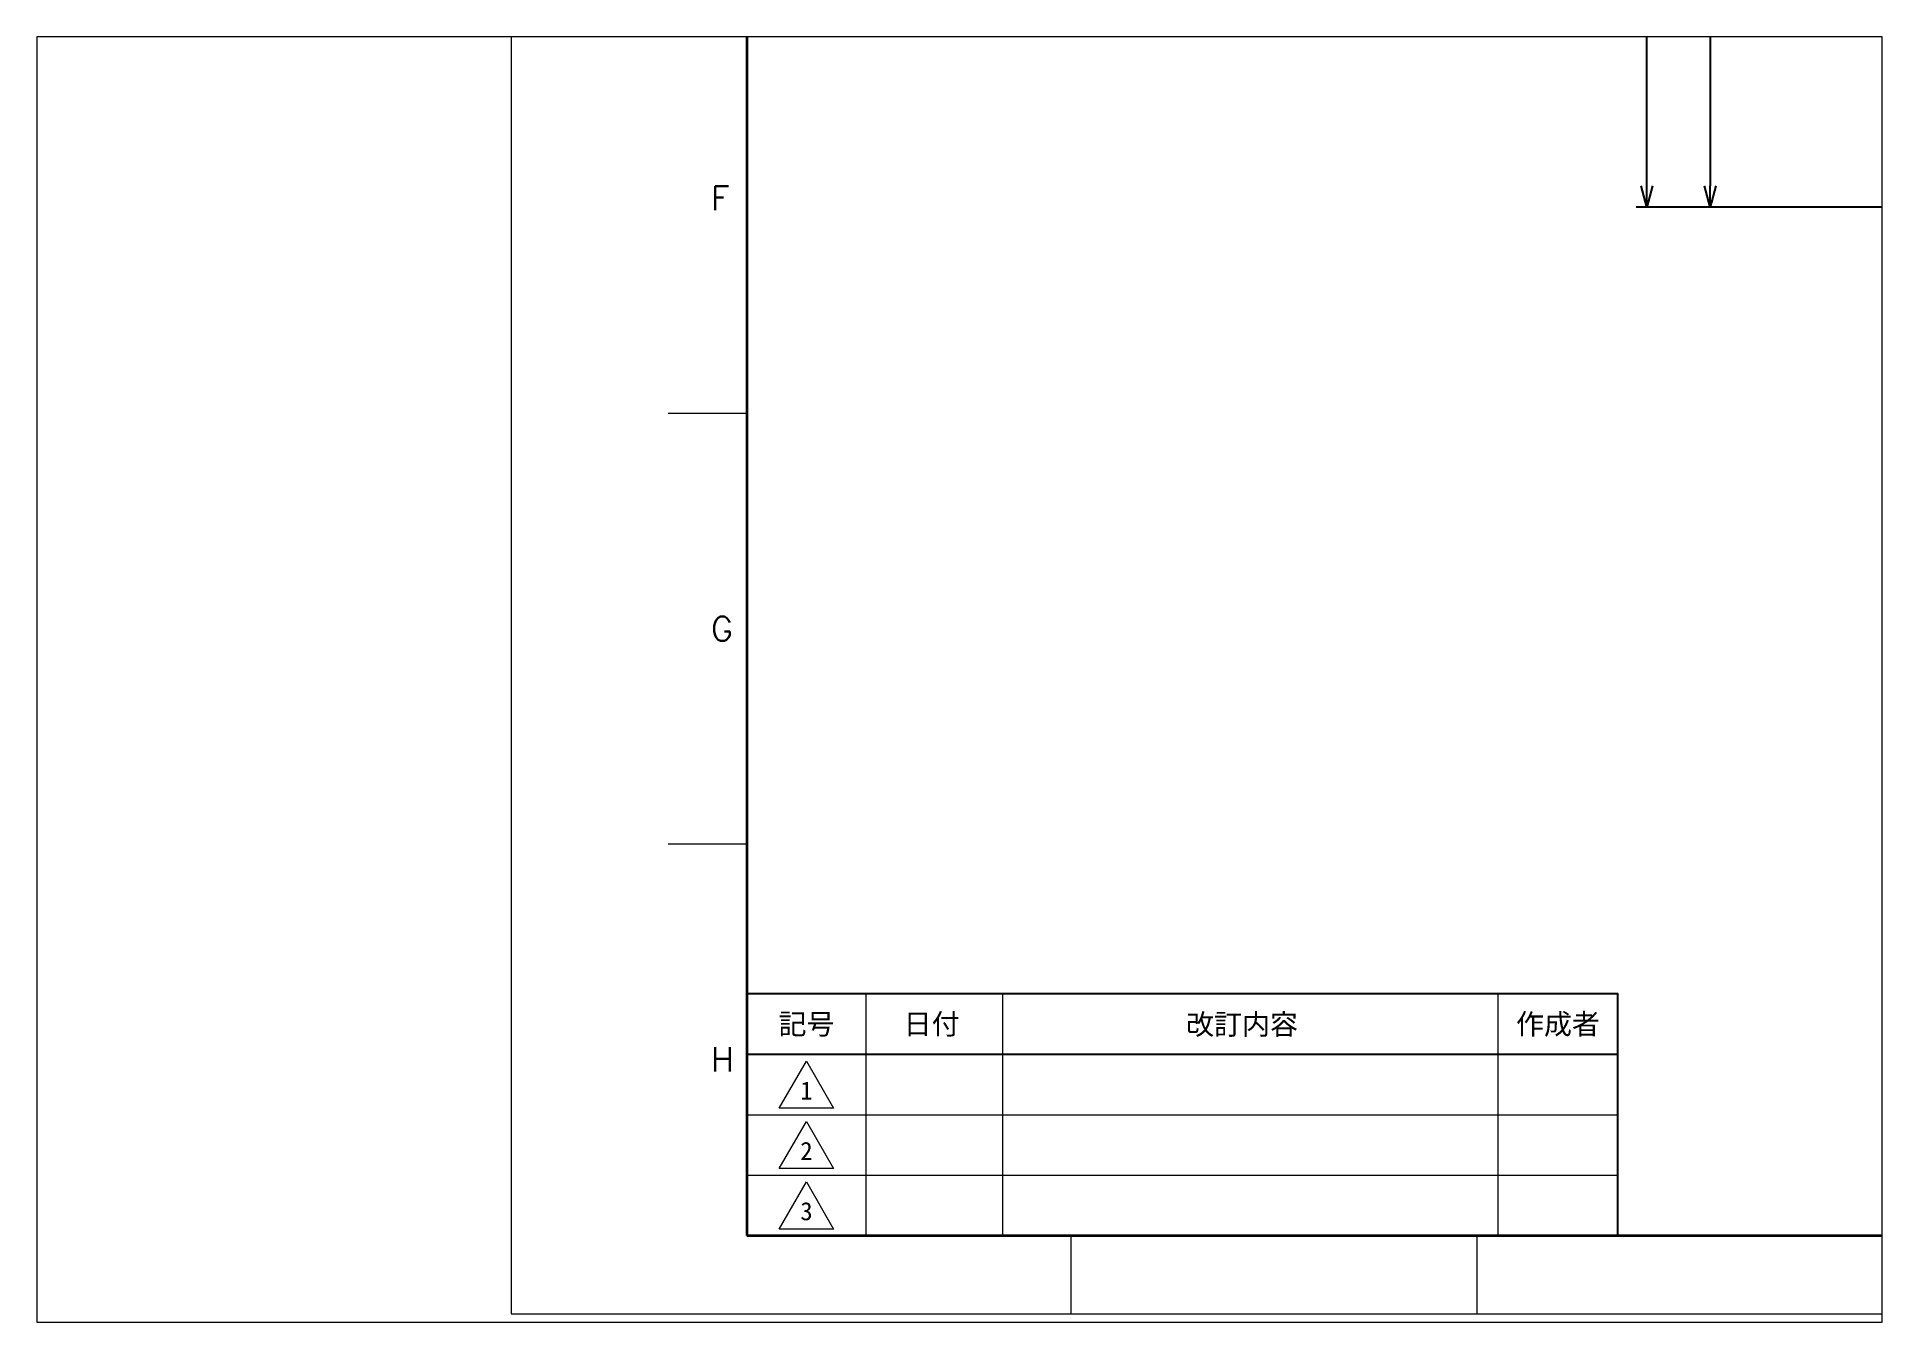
# Paper-space layout 'レイアウト1' of a CAD drawing. Header units: millimetres. Extents: x 29 to 258, y 20 to 179.
# The model-space entities are those that its viewports show. They can reach past a viewport. Long polylines and large blocks are cut down to what shows.
import ezdxf
from ezdxf import colors
from ezdxf.entities.mleader import LeaderData, LeaderLine
from ezdxf.enums import TextEntityAlignment as Align
from ezdxf.math import Vec2, Vec3

# ---------------------------------------------------------------- set-up
doc = ezdxf.new("R2010")
doc.units = ezdxf.units.MM
doc.header["$LTSCALE"] = 0.8
doc.header["$PDMODE"] = 99
doc.header["$PDSIZE"] = 1
for name, color, linetype, lineweight in [('01_NORMAL', 7, 'Continuous', 25), ('08_DIM', 3, 'Continuous', 13), ('90_FRAME', 5, 'Continuous', 35)]:
    doc.layers.add(name, color=color, linetype=linetype, lineweight=lineweight)
doc.layers.add('91_BLANK', color=5, linetype='Continuous', lineweight=0, plot=False)
doc.styles.add('KSS_TXT', font='txt.shx', dxfattribs={"bigfont": 'extfont2.shx'})
doc.styles.add('MS_G', font='MS Gothic.ttf')
doc.styles.get("Standard").update_dxf_attribs({"font": 'txt.shx', "bigfont": 'extfont2.shx'})
doc.styles.add('表題用', font='MS PGothic.ttf')
doc.dimstyles.new('KSS_DIM', dxfattribs={"dimscale": 2, "dimtxt": 3, "dimasz": 2.5, "dimexe": 1.25, "dimexo": 0.625, "dimtad": 1, "dimdsep": 46, "dimtxsty": 'KSS_TXT', "dimblk": 'OPEN30', "dimcen": 0, "dimazin": 2, "dimtfac": 0.75, "dimtmove": 0, "dimatfit": 3, "dimldrblk": 'OPEN30', "dimfxl": 1.25, "dimtolj": 1, "dimarcsym": 0})

# ---------------------------------------------------------------- blocks, each defined once
blk = doc.blocks.new('_Open30')
at = {"color": 0, "linetype": 'ByBlock', "lineweight": -2}
for p, q in [((-1, 0.268), (0, 0)), ((0, 0), (-1, -0.268)), ((0, 0), (-1, 0))]:
    blk.add_line(p, q, dxfattribs=at)
blk = doc.blocks.new('*D150')
at = {"layer": '08_DIM', "color": 0, "lineweight": -2, "transparency": 16777216}
for p, q in [((302.3, 479.04), (263.45, 479.04)), ((265.95, 264.04), (265.95, 474.04)), ((332.3, 259.04), (263.45, 259.04))]:
    blk.add_line(p, q, dxfattribs=at)
at = {"layer": 'Defpoints', "color": 0, "transparency": 16777216}
for p in [(265.95, 479.04), (303.55, 479.04), (333.55, 259.04)]:
    blk.add_point(p, dxfattribs=at)
at = {"layer": '08_DIM', "color": 0, "lineweight": -2, "transparency": 16777216, "xscale": 5, "yscale": 5, "zscale": 5}
for p, rotation in [((265.95, 479.04), 90), ((265.95, 259.04), 270)]:
    blk.add_blockref('_Open30', p, dxfattribs=dict(at, rotation=rotation))
at = {"layer": '08_DIM', "color": 0, "transparency": 16777216, "insert": (261.7, 369.04), "char_height": 6, "attachment_point": 5, "rotation": 90, "style": 'KSS_TXT'}
blk.add_mtext('\\A1;220', dxfattribs=at)
blk = doc.blocks.new('*D152')
at = {"layer": '08_DIM', "color": 0, "lineweight": -2, "transparency": 16777216}
for p, q in [((302.3, 473.04), (278.3, 473.04)), ((280.8, 468.04), (280.8, 264.04)), ((332.3, 259.04), (278.3, 259.04))]:
    blk.add_line(p, q, dxfattribs=at)
at = {"layer": 'Defpoints', "color": 0, "transparency": 16777216}
for p in [(303.55, 473.04), (280.8, 259.04), (333.55, 259.04)]:
    blk.add_point(p, dxfattribs=at)
at = {"layer": '08_DIM', "color": 0, "lineweight": -2, "transparency": 16777216, "xscale": 5, "yscale": 5, "zscale": 5}
for p, rotation in [((280.8, 473.04), 90), ((280.8, 259.04), 270)]:
    blk.add_blockref('_Open30', p, dxfattribs=dict(at, rotation=rotation))
at = {"layer": '08_DIM', "color": 0, "transparency": 16777216, "insert": (276.55, 366.04), "char_height": 6, "attachment_point": 5, "rotation": 90, "style": 'KSS_TXT'}
blk.add_mtext('\\A1;(214)', dxfattribs=at)
blk = doc.blocks.new('AM_BALLOON1')
at = {"transparency": 16777216}
blk.add_circle((0, 0), 5, dxfattribs=at)
blk.add_attdef('B_NUMBER', text='', height=3, dxfattribs=at).set_placement((0, 0), align=Align.MIDDLE_CENTER)
blk = doc.blocks.new('_OPEN')
at = {"color": 0, "linetype": 'ByBlock'}
for p, q in [((-1, 0.167), (0, 0)), ((0, 0), (-1, -0.167)), ((0, 0), (-1, 0))]:
    blk.add_line(p, q, dxfattribs=at)

msp = doc.modelspace()

# ---------------------------------------------------------------- linework, layer by layer
at = {"layer": '90_FRAME', "color": 4, "lineweight": 13}
for p, q in [((55.161, 210.78), (36.755, 210.78)), ((55.161, 109.964), (36.755, 109.964)), ((131.173, 0), (131.173, 18.324)), ((226.218, 0), (226.218, 18.324)), ((321.264, 0), (321.264, 18.324))]:
    msp.add_line(p, q, dxfattribs=at)
at = {"layer": '90_FRAME', "color": 0, "lineweight": 13}
for p, q in [((83.161, 18.324), (83.161, 74.895)), ((115.161, 18.324), (115.161, 74.895)), ((231.161, 18.324), (231.161, 74.895)), ((55.161, 46.609), (259.161, 46.609)), ((55.161, 32.467), (259.161, 32.467))]:
    msp.add_line(p, q, dxfattribs=at)
at = {"layer": '90_FRAME', "color": 0, "lineweight": 25}
msp.add_line((55.161, 60.752), (259.161, 60.752), dxfattribs=at)
at = {"layer": '90_FRAME'}
msp.add_lwpolyline([(55.161, 18.324), (1157.639, 18.324), (1157.639, 806.5), (55.161, 806.5)], close=True, dxfattribs=at)
at = {"layer": '90_FRAME', "color": 0, "lineweight": 25}
msp.add_lwpolyline([(55.161, 18.324), (259.161, 18.324), (259.161, 74.895), (55.161, 74.895)], close=True, dxfattribs=at)
at = {"layer": '90_FRAME', "color": 0, "lineweight": 13}
for points in [[(62.797, 48.111), (69.161, 59.135), (75.525, 48.111), (62.797, 48.111)], [(62.797, 33.969), (69.161, 44.992), (75.525, 33.969), (62.797, 33.969)], [(62.797, 19.826), (69.161, 30.849), (75.525, 19.826), (62.797, 19.826)]]:
    msp.add_lwpolyline(points, dxfattribs=at)
at = {"layer": '91_BLANK'}
msp.add_lwpolyline([(0, 0), (1176.045, 0), (1176.045, 827.746), (0, 827.746)], close=True, dxfattribs=at)

# ---------------------------------------------------------------- texts
at = {"layer": '90_FRAME', "color": 0, "lineweight": 13, "style": 'KSS_TXT'}
for s, p in [('F', (46.799, 261.188)), ('G', (46.799, 160.372)), ('H', (46.799, 59.556))]:
    msp.add_text(s, height=5.68, dxfattribs=at).set_placement(p, align=Align.MIDDLE_LEFT)
at = {"layer": '90_FRAME', "color": 0, "style": '表題用'}
for s, p in [('記号', (69.161, 67.824)), ('日付', (98.474, 67.824)), ('作成者', (245.161, 67.824))]:
    msp.add_text(s, height=4.8, dxfattribs=at).set_placement(p, align=Align.MIDDLE_CENTER)
msp.add_text('改訂内容', height=4.8, dxfattribs=at).set_placement((171.161, 67.824), align=Align.MIDDLE)
at = {"layer": '90_FRAME', "color": 0, "lineweight": 13, "style": 'MS_G'}
for s, p in [('1', (69.161, 52.267)), ('2', (69.161, 38.124)), ('3', (69.161, 23.981))]:
    msp.add_text(s, height=4.243, dxfattribs=at).set_placement(p, align=Align.MIDDLE)

# ---------------------------------------------------------------- dimensions: what is measured, and where the dimension line sits
at = {"layer": '08_DIM'}
dim = msp.add_linear_dim(base=(265.952, 479.038), p1=(333.551, 259.038), p2=(303.551, 479.038), angle=90, dimstyle='KSS_DIM', dxfattribs=at)
dim.commit()
dim.dimension.update_dxf_attribs({"geometry": '*D150', "text_midpoint": (261.702, 369.038)})
dim = msp.add_linear_dim(base=(280.797, 259.038), p1=(303.551, 473.038), p2=(333.551, 259.038), angle=90, text='(<>)', dimstyle='KSS_DIM', dxfattribs=at)
dim.commit()
dim.dimension.update_dxf_attribs({"geometry": '*D152', "text_midpoint": (276.547, 366.038)})

# ---------------------------------------------------------------- leaders
ml = msp.add_multileader_block('Standard', dxfattribs=at)
ml.set_content('AM_BALLOON1', color=256, scale=2.5)
ml.set_attribute('B_NUMBER', '116', width=0)
ml.set_leader_properties(color=256, linetype='ByLayer', lineweight=-1)
ml.set_arrow_properties(name='OPEN')
ml.build(insert=Vec2(0, 0))
ml.multileader.update_dxf_attribs({"leader_type": 0, "has_dogleg": 0, "text_right_attachment_type": 6, "dogleg_length": 0, "arrow_head_size": 5, "scale": 2.5, "block_connection_type": 1})
ctx = ml.context
ctx.base_point, ctx.scale, ctx.char_height, ctx.arrow_head_size, ctx.landing_gap_size, ctx.plane_origin = Vec3(173.461, 646.451), 2.5, 10, 5, 5, Vec3(173.461, 646.451)
ctx.right_attachment, ctx.attachment_type = 6, 1
notes = []
notes.append((ctx, [(0, (0, 0, 0), (0, 0), (1, 0), 1, [])]))
ctx.block.insert = Vec3(173.461, 646.451)
ml = msp.add_multileader_block('Standard', dxfattribs=at)
ml.set_content('AM_BALLOON1', color=256, scale=2.5)
ml.set_attribute('B_NUMBER', '117', width=0)
ml.set_leader_properties(color=256, linetype='ByLayer', lineweight=-1)
ml.set_arrow_properties(name='OPEN')
ml.build(insert=Vec2(0, 0))
ml.multileader.update_dxf_attribs({"leader_type": 0, "has_dogleg": 0, "text_right_attachment_type": 6, "dogleg_length": 0, "arrow_head_size": 5, "scale": 2.5, "block_connection_type": 1})
ctx = ml.context
ctx.base_point, ctx.scale, ctx.char_height, ctx.arrow_head_size, ctx.landing_gap_size, ctx.plane_origin = Vec3(695.315, 646.451), 2.5, 10, 5, 5, Vec3(695.315, 646.451)
ctx.right_attachment, ctx.attachment_type = 6, 1
notes.append((ctx, [(0, (0, 0, 0), (0, 0), (1, 0), 1, [])]))
ctx.block.insert = Vec3(695.315, 646.451)
for ctx, leaders in notes:
    for number, flags, end, landing, length, lines in leaders:
        leader = LeaderData()
        leader.index, (leader.has_last_leader_line, leader.has_dogleg_vector, leader.attachment_direction) = number, flags
        leader.last_leader_point, leader.dogleg_vector, leader.dogleg_length = Vec3(end), Vec3(landing), length
        for number, points, colour, breaks in lines:
            line = LeaderLine()
            line.index, line.vertices, line.color, line.breaks = number, Vec3.list(points), colors.encode_raw_color(colour), breaks
            leader.lines.append(line)
        ctx.leaders.append(leader)

psp = doc.layouts.new('レイアウト1')

# ---------------------------------------------------------------- viewports
at = {"layer": '01_NORMAL'}
psp.add_viewport(center=(143.2, 99.71), size=(229.12, 159.5289), view_center_point=(104.994, 148.5), view_height=300.88387, dxfattribs=at)

doc.saveas('drawing.dxf')
